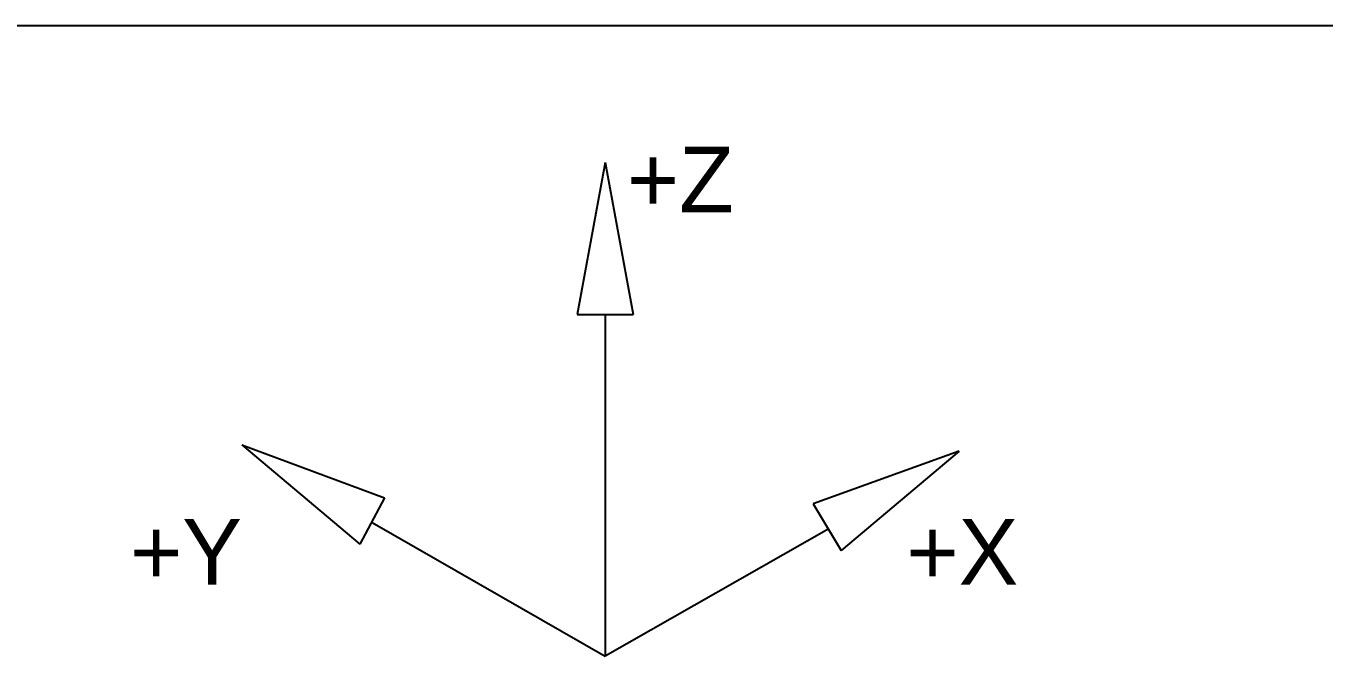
# Model space of a CAD drawing. Extents: x 0 to 594, y 0 to 420.
# Drawn here: x 413.15 to 454.95, y 24.7 to 45 of the extents above; entities that cross this region are included whole.
import ezdxf

# ---------------------------------------------------------------- set-up
doc = ezdxf.new("R2010")
doc.units = 0
doc.styles.add('HTX1', font='O8116901', dxfattribs={"width": 1.02})

msp = doc.modelspace()

# ---------------------------------------------------------------- linework, layer by layer
at = {"layer": 'GT_1', "flags": 128}
for points in [[(584, 45), (409, 45)], [(431.8, 40.6), (430.9, 35.7)], [(431.8, 40.6), (432.7, 35.7)], [(430.9, 35.7), (432.7, 35.7)], [(431.8, 35.7), (431.8, 24.7)], [(420.1, 31.5), (423.9, 28.3)], [(420.1, 31.5), (424.7, 29.8)], [(443.2, 31.3), (438.5, 29.6)], [(443.2, 31.3), (439.4, 28.1)], [(424.7, 29.8), (423.9, 28.3)], [(438.5, 29.6), (439.4, 28.1)], [(424.3, 29), (431.8, 24.7)], [(439, 28.8), (431.8, 24.7)]]:
    msp.add_lwpolyline(points, dxfattribs=at)

# ---------------------------------------------------------------- texts
at = {"layer": 'GT_1', "style": 'HTX1', "width": 1.02}
for s, p in [('+Z', (432.5, 39)), ('+Y', (416.5, 27)), ('+X', (441.5, 27))]:
    msp.add_text(s, height=2.1125, dxfattribs=at).set_placement(p)

doc.saveas('drawing.dxf')
